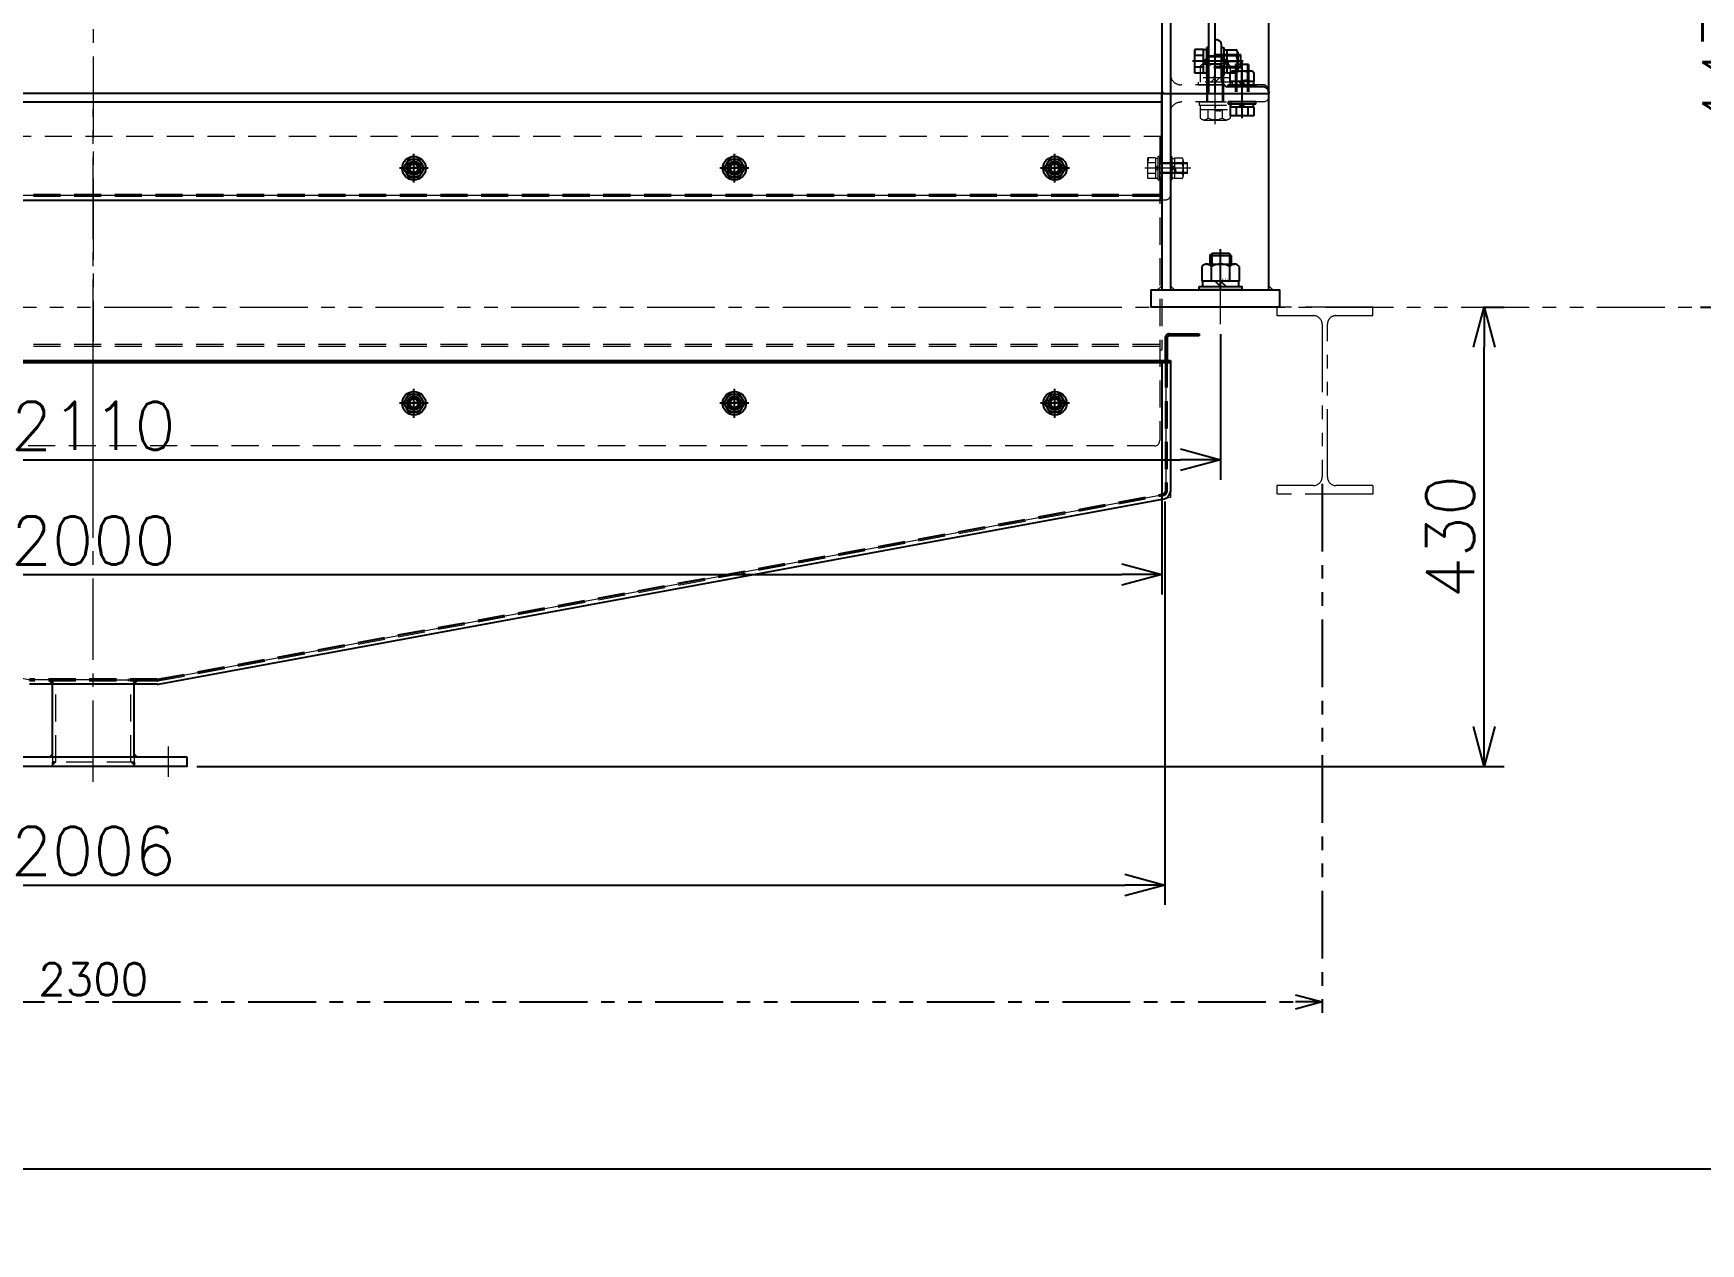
# Model space of a CAD drawing. Header units: millimetres. Extents: x -8731 to 85711, y -14522 to 31379.
# Drawn here: x 1486 to 3046, y 12551 to 13683 of the extents above; entities that cross this region are included whole.
import ezdxf
from ezdxf import colors
from ezdxf.entities.mleader import LeaderData, LeaderLine
from ezdxf.enums import TextEntityAlignment as Align
from ezdxf.math import Vec2, Vec3

# ---------------------------------------------------------------- set-up
doc = ezdxf.new("R2010")
doc.units = ezdxf.units.MM
doc.header["$LTSCALE"] = 4
doc.header["$PDMODE"] = 99
doc.header["$PDSIZE"] = 1
for name, pattern in [('CENTER2', [28.575, 19.05, -3.175, 3.175, -3.175]), ('HIDDEN', [9.525, 6.35, -3.175]), ('PHANTOM2', [31.75, 15.875, -3.175, 3.175, -3.175, 3.175, -3.175])]:
    doc.linetypes.add(name, pattern=pattern)
for name, color, linetype, lineweight in [('04_HIDDEN', 2, 'HIDDEN', 13), ('05_CENTER', 4, 'CENTER2', 13), ('06_PHANTOM', 2, 'PHANTOM2', 13), ('08_DIM', 3, 'Continuous', 13)]:
    doc.layers.add(name, color=color, linetype=linetype, lineweight=lineweight)
doc.layers.add('10_DRAFT', color=8, linetype='Continuous', lineweight=0, plot=False)
doc.styles.add('KANJI0', font='txt.shx', dxfattribs={"width": 0.9, "height": 30, "bigfont": 'bigfont'})
doc.styles.add('KSS_TXT', font='txt.shx', dxfattribs={"bigfont": 'extfont2.shx'})
doc.styles.add('KSS_TXT_L', font='txt.shx', dxfattribs={"height": 9, "bigfont": 'extfont2.shx'})
doc.styles.get("Standard").update_dxf_attribs({"font": 'txt.shx', "bigfont": 'extfont2.shx'})
doc.dimstyles.new('KSS_DIM', dxfattribs={"dimscale": 3, "dimtxt": 3, "dimasz": 2.5, "dimexe": 1.25, "dimexo": 0.625, "dimtad": 1, "dimdsep": 46, "dimtxsty": 'KSS_TXT', "dimblk": 'OPEN30', "dimcen": 0, "dimazin": 2, "dimtfac": 0.75, "dimtmove": 0, "dimatfit": 3, "dimldrblk": 'OPEN30', "dimfxl": 1, "dimtolj": 1, "dimarcsym": 0})

# ---------------------------------------------------------------- blocks, each defined once
blk = doc.blocks.new('AM_BALLOON1')
at = {"transparency": 16777216}
blk.add_circle((0, 0), 5, dxfattribs=at)
blk.add_attdef('B_NUMBER', text='', height=3, dxfattribs=at).set_placement((0, 0), align=Align.MIDDLE_CENTER)
blk = doc.blocks.new('_OPEN')
at = {"color": 0, "linetype": 'ByBlock'}
for p, q in [((-1, 0.167), (0, 0)), ((0, 0), (-1, -0.167)), ((0, 0), (-1, 0))]:
    blk.add_line(p, q, dxfattribs=at)
blk = doc.blocks.new('A$C7E805CF0_1_1_1')
at = {"color": 0}
for p, q in [((-278, -993), (-278, 993)), ((-185, -998), (-185, 998)), ((12, 998), (12, -998)), ((12, -998), (-273, -998)), ((-188, -998), (-188, -1000)), ((12, -998), (12, -1000)), ((12, -1000), (-188, -1000))]:
    blk.add_line(p, q, dxfattribs=at)
at = {"color": 3}
blk.add_line((-44.5, -998), (-44.5, 998), dxfattribs=at)
at = {"color": 0}
for centre in [(-238, -300), (-18, -300), (-238, -600), (-18, -600), (-238, -900), (-18, -900)]:
    blk.add_circle(centre, 6.5, dxfattribs=at)
blk.add_arc((-273, -993), 5, 180, 270, dxfattribs=at)
at = {"layer": '04_HIDDEN'}
blk.add_line((-183, -998), (-183, 998), dxfattribs=at)
at = {"layer": '04_HIDDEN', "color": 3}
blk.add_line((-42.5, -998), (-42.5, 998), dxfattribs=at)
at = {"layer": '05_CENTER'}
for p, q in [((-312.8, 0), (37.1, 0)), ((-238, -287.1), (-238, -312.9)), ((-18, -287.1), (-18, -312.9)), ((-250.9, -300), (-225.1, -300)), ((-30.9, -300), (-5.1, -300)), ((-238, -587.1), (-238, -612.9)), ((-18, -587.1), (-18, -612.9)), ((-250.9, -600), (-225.1, -600)), ((-30.9, -600), (-5.1, -600)), ((-238, -887.1), (-238, -912.9)), ((-18, -887.1), (-18, -912.9)), ((-250.9, -900), (-225.1, -900)), ((-30.9, -900), (-5.1, -900)), ((-18, -1006.6), (-18, -991.5))]:
    blk.add_line(p, q, dxfattribs=at)
at = {"layer": '10_DRAFT'}
blk.add_line((-43.5, -998), (-43.5, 998), dxfattribs=at)
blk = doc.blocks.new('A$C3DA434D9_1_1_1')
at = {"color": 0}
for p, q in [((-25, 1007), (-25, 1035)), ((-25, 1035), (-23, 1035)), ((-23, 1035), (-23, 1007)), ((-21, 1005), (0, 1005)), ((-21, 1003), (0, 1003)), ((0, -1008), (0, 1008)), ((0, 1008), (122.5, 1008)), ((2, -1008), (2, 1008)), ((302.9, 61), (129.4, 1002.3)), ((303, 59.7), (303, -59.7)), ((371, 38.1), (300, 38.1)), ((371, -38.2), (300, -38.2))]:
    blk.add_line(p, q, dxfattribs=at)
blk.add_lwpolyline([(371, 87.5), (380, 87.5), (380, -87.5), (371, -87.5)], close=True, dxfattribs=at)
at = {"color": 3}
for points in [[(300, 38.1), (302.5, 38.1), (302.5, 38.1), (300, 40.6)], [(371, 38.1), (368.5, 38.1), (368.5, 38.1), (371, 40.6)], [(376, 38.1), (378.5, 38.1), (378.5, 38.1), (376, 35.6)], [(300, -38.2), (302.5, -38.2), (302.5, -38.2), (300, -40.7)], [(371, -38.2), (368.5, -38.2), (368.5, -38.2), (371, -40.7)], [(376, -38.2), (378.5, -38.2), (378.5, -38.2), (376, -35.7)]]:
    blk.add_lwpolyline(points, close=True, dxfattribs=at)
at = {"color": 0}
for centre in [(40, 900), (40, 600), (40, 300)]:
    blk.add_circle(centre, 6.5, dxfattribs=at)
blk.add_arc((-21, 1007), 4, 180, 270)
for centre, radius, start, end in [((-21, 1007), 2, 180, 270), ((122.5, 1001), 7, 10.4437, 90), ((296, 59.7), 7, 0, 10.4437)]:
    blk.add_arc(centre, radius, start, end, dxfattribs=at)
at = {"layer": '04_HIDDEN'}
for p, q in [((0, 1005), (122.5, 1005)), ((0, 1003), (122.5, 1003)), ((298, 60.1), (124.5, 1001.4)), ((299.9, 60.5), (126.4, 1001.7)), ((298, 59.7), (298, -59.7)), ((300, 59.7), (300, -59.7)), ((300, 33), (298, 33)), ((376, 35.1), (300, 35.1)), ((371, 38.1), (380, 38.1)), ((376, 38.1), (376, -38.2)), ((300, -33), (298, -33)), ((376, -35.2), (300, -35.2)), ((371, -38.2), (380, -38.2))]:
    blk.add_line(p, q, dxfattribs=at)
for centre, radius, start, end in [((122.5, 1001), 4, 10.4437, 90), ((122.5, 1001), 2, 10.4437, 90), ((296, 59.7), 2, 0, 10.4437), ((296, 59.7), 4, 0, 10.4437)]:
    blk.add_arc(centre, radius, start, end, dxfattribs=at)
at = {"layer": '05_CENTER'}
for p, q in [((40, 888), (40, 912)), ((52, 900), (28, 900)), ((40, 588), (40, 612)), ((52, 600), (28, 600)), ((52, 300), (28, 300)), ((40, 288), (40, 312)), ((361.1, 70), (389.6, 70)), ((394.4, 0), (-15.6, 0))]:
    blk.add_line(p, q, dxfattribs=at)
at = {"layer": '10_DRAFT'}
for p, q in [((122.5, 1008), (128.3, 1008)), ((125, 1004), (122.5, 1004)), ((125.5, 1001.5), (125, 1004)), ((128.3, 1008), (129.4, 1002.3)), ((298, 59.9), (298, 60.1)), ((298, 59.7), (298, 59.9)), ((299, 60), (299, 60.3)), ((299, 59.7), (299, 60)), ((300, 60.1), (299.9, 60.5)), ((300, 59.7), (300, 60.1)), ((303, 60.4), (302.9, 61)), ((303, 59.7), (303, 60.4))]:
    blk.add_line(p, q, dxfattribs=at)
for points in [[(299, 0), (299, 59.7, 0.045601), (299, 60.3), (125.5, 1001.5, 0.36178), (122.5, 1004), (-21, 1004, -0.414214), (-24, 1007), (-24, 1035)], [(299, 0), (299, -59.7, -0.045601), (299, -60.3), (125.5, -1001.5, -0.36178), (122.5, -1004), (-21, -1004, 0.414214), (-24, -1007), (-24, -1035)]]:
    blk.add_lwpolyline(points, format="xyb", dxfattribs=at)
blk = doc.blocks.new('A$C39DF1911_1_1_1')
blk.add_blockref('A$C3DA434D9_1_1_1', (-100, 0))
blk = doc.blocks.new('10b_2_1')
at = {"color": 0, "linetype": 'CENTER2'}
for p, q in [((13.5, 0), (-13.5, 0)), ((0, -13.5), (0, 13.5))]:
    blk.add_line(p, q, dxfattribs=at)
at = {"color": 0}
for p, q in [((-4.9, 8.5), (-9.8, 0)), ((-9.8, 0), (-4.9, -8.5)), ((-4.9, 8.5), (4.9, 8.5)), ((9.8, 0), (4.9, 8.5)), ((4.9, -8.5), (9.8, 0)), ((-4.9, -8.5), (4.9, -8.5))]:
    blk.add_line(p, q, dxfattribs=at)
for radius in [11, 8.49, 5, 4]:
    blk.add_circle((0, 0), radius, dxfattribs=at)
at = {"layer": '10_DRAFT', "style": 'KSS_TXT'}
blk.add_text('M10', height=1.25, dxfattribs=at).set_placement((0.3, 0.1))
blk = doc.blocks.new('A$C7E374867_2_1')
at = {"color": 0}
for p, q in [((-11, 1.5), (11, 1.5)), ((-11, 1.5), (-11, 0)), ((-11, 0), (11, 0)), ((-9.8, 11), (9.8, 11)), ((-9.8, 4), (-9.8, 11)), ((9.8, 4), (-9.8, 4)), ((-9.3, 4), (-9.3, 1.5)), ((-4.9, 4), (-4.9, 11)), ((0, 1.5), (-2.5, 4)), ((0, 4), (2.5, 1.5)), ((4.9, 4), (4.9, 11)), ((9.2, 1.5), (9.2, 4)), ((9.8, 4), (9.8, 11)), ((11, 0), (11, 1.5))]:
    blk.add_line(p, q, dxfattribs=at)
at = {"color": 0, "linetype": 'HIDDEN'}
for p, q in [((-5, -26), (-5, 0)), ((-4.2, -26), (-4.2, 0)), ((4.2, -26), (4.2, 0)), ((5, -26), (5, 0)), ((-5, -26), (5, -26))]:
    blk.add_line(p, q, dxfattribs=at)
at = {"color": 0, "linetype": 'CENTER2'}
blk.add_line((0, -29), (0, 14), dxfattribs=at)
at = {"layer": '10_DRAFT', "style": 'KSS_TXT_L'}
blk.add_text('BT-M10x30L,SW,PW', height=0.3, dxfattribs=at).set_placement((5.1, 10.7))
blk = doc.blocks.new('M10Nza_1_1_1')
at = {"color": 0}
for p, q in [((-9.8, 4), (-9.8, 10.7)), ((-9.8, 4), (9.8, 4)), ((-9.2, 1.5), (-9.2, 4)), ((-7.3, 12), (7.4, 12)), ((-4.9, 4), (-4.9, 10.7)), ((0, 1.5), (-2.5, 4)), ((0, 4), (2.5, 1.5)), ((4.9, 10.7), (4.9, 4)), ((9.2, 4), (9.2, 1.5)), ((9.8, 10.7), (9.8, 4))]:
    blk.add_line(p, q, dxfattribs=at)
at = {"color": 0, "linetype": 'CENTER2'}
blk.add_line((0, 12), (0, 0), dxfattribs=at)
at = {"color": 0}
blk.add_lwpolyline([(-11, 1.5), (11, 1.5), (11, 0), (-11, 0)], close=True, dxfattribs=at)
for centre, radius, start, end in [((-7.3, 9.1), 2.94, 33.626, 146.374), ((0, 2.2), 9.8, 60, 120), ((7.4, 9.1), 2.94, 33.626, 146.374)]:
    blk.add_arc(centre, radius, start, end, dxfattribs=at)
at = {"layer": '10_DRAFT', "style": 'KSS_TXT'}
blk.add_text('M10', height=1.25, dxfattribs=at).set_placement((0.3, 4.1))
blk = doc.blocks.new('A$C39C06508_1')
for p in [(-700, 0), (-400, 0), (-100, 0), (-700, -220), (-400, -220), (-100, -220)]:
    blk.add_blockref('10b_2_1', p)
at = {"rotation": 270}
blk.add_blockref('A$C39DF1911_1_1_1', (-1000, -280), dxfattribs=at)
at = {"layer": '04_HIDDEN'}
for name, p, rotation in [('A$C7E805CF0_1_1_1', (-1000, 18), 90), ('A$C7E374867_2_1', (-2, 0), 89.99999999999999), ('M10Nza_1_1_1', (8, 0), 270)]:
    blk.add_blockref(name, p, dxfattribs=dict(at, rotation=rotation))
blk = doc.blocks.new('KK0717590588_1_1_1')
for p, q in [((-45, 175), (45, 175)), ((-45, 167), (-45, 175)), ((45, 167), (45, 175)), ((-45, 167), (-10.5, 167)), ((-2.5, 159), (-2.5, 16)), ((2.5, 16), (2.5, 159)), ((10.5, 167), (45, 167)), ((-10.5, 8), (-45, 8)), ((-45, 8), (-45, 0)), ((-45, 0), (45, 0)), ((45, 8), (10.5, 8)), ((45, 0), (45, 8))]:
    blk.add_line(p, q)
for centre, start, end in [((-10.5, 159), 0, 90), ((10.5, 159), 90, 180), ((-10.5, 16), 270, 0), ((10.5, 16), 180, 270)]:
    blk.add_arc(centre, 8, start, end)
at = {"flags": 3}
blk.add_attdef('PARAM', (0, 0), '', height=1, dxfattribs=at)
blk = doc.blocks.new('_Open30')
at = {"color": 0, "linetype": 'ByBlock', "lineweight": -2}
for p, q in [((-1, 0.268), (0, 0)), ((0, 0), (-1, -0.268)), ((0, 0), (-1, 0))]:
    blk.add_line(p, q, dxfattribs=at)
blk = doc.blocks.new('*D4351')
at = {"layer": '06_PHANTOM', "color": 0, "lineweight": -2, "transparency": 16777216}
for p, q in [((391.8, 13262), (391.8, 12764.5)), ((2691.8, 13262), (2691.8, 12764.5)), ((416.8, 12777), (2666.8, 12777))]:
    blk.add_line(p, q, dxfattribs=at)
at = {"layer": 'Defpoints', "color": 0, "transparency": 16777216}
for p in [(391.8, 13268.3), (2691.8, 13268.3), (2691.8, 12777)]:
    blk.add_point(p, dxfattribs=at)
at = {"layer": '06_PHANTOM', "color": 0, "lineweight": -2, "transparency": 16777216, "xscale": 25, "yscale": 25, "zscale": 25, "rotation": 180}
blk.add_blockref('_Open30', (391.8, 12777), dxfattribs=at)
at = {"layer": '06_PHANTOM', "color": 0, "lineweight": -2, "transparency": 16777216, "xscale": 25, "yscale": 25, "zscale": 25}
blk.add_blockref('_Open30', (2691.8, 12777), dxfattribs=at)
at = {"layer": '06_PHANTOM', "color": 0, "transparency": 16777216, "insert": (1541.8, 12798.2), "char_height": 30, "attachment_point": 5, "style": 'KSS_TXT'}
blk.add_mtext('\\A1;2300', dxfattribs=at)
blk = doc.blocks.new('*D4352')
at = {"layer": '08_DIM', "color": 0, "lineweight": -2, "transparency": 16777216}
for p, q in [((2936.2, 13874.3), (3121.1, 13874.3)), ((3102.3, 13836.8), (3102.3, 13464.8)), ((3046, 13427.3), (3121.1, 13427.3))]:
    blk.add_line(p, q, dxfattribs=at)
at = {"layer": 'Defpoints', "color": 0, "transparency": 16777216}
for p in [(2926.8, 13874.3), (3036.6, 13427.3), (3102.3, 13427.3)]:
    blk.add_point(p, dxfattribs=at)
at = {"layer": '08_DIM', "color": 0, "lineweight": -2, "transparency": 16777216, "xscale": 37.5, "yscale": 37.5, "zscale": 37.5}
for p, rotation in [((3102.3, 13874.3), 90), ((3102.3, 13427.3), 270)]:
    blk.add_blockref('_Open30', p, dxfattribs=dict(at, rotation=rotation))
at = {"layer": '08_DIM', "color": 0, "transparency": 16777216, "insert": (3070.5, 13650.8), "char_height": 45, "attachment_point": 5, "rotation": 90, "style": 'KSS_TXT'}
blk.add_mtext('\\A1;447', dxfattribs=at)
blk = doc.blocks.new('*D4355')
at = {"layer": '08_DIM', "color": 0, "lineweight": -2, "transparency": 16777216}
for p, q in [((541.8, 13377.9), (541.8, 13158.3)), ((2541.8, 13377.9), (2541.8, 13158.3)), ((579.3, 13177), (2504.3, 13177))]:
    blk.add_line(p, q, dxfattribs=at)
at = {"layer": 'Defpoints', "color": 0, "transparency": 16777216}
for p in [(541.8, 13387.3), (2541.8, 13387.3), (2541.8, 13177)]:
    blk.add_point(p, dxfattribs=at)
at = {"layer": '08_DIM', "color": 0, "lineweight": -2, "transparency": 16777216, "xscale": 37.5, "yscale": 37.5, "zscale": 37.5, "rotation": 180}
blk.add_blockref('_Open30', (541.8, 13177), dxfattribs=at)
at = {"layer": '08_DIM', "color": 0, "lineweight": -2, "transparency": 16777216, "xscale": 37.5, "yscale": 37.5, "zscale": 37.5}
blk.add_blockref('_Open30', (2541.8, 13177), dxfattribs=at)
at = {"layer": '08_DIM', "color": 0, "transparency": 16777216, "insert": (1541.8, 13208.9), "char_height": 45, "attachment_point": 5, "style": 'KSS_TXT'}
blk.add_mtext('\\A1;2000', dxfattribs=at)
blk = doc.blocks.new('*D4356')
at = {"layer": '08_DIM', "color": 0, "lineweight": -2, "transparency": 16777216}
for p, q in [((2842.7, 13427.3), (2862.3, 13427.3)), ((2843.6, 13034.8), (2843.6, 13389.8)), ((1638.7, 12997.3), (2862.3, 12997.3))]:
    blk.add_line(p, q, dxfattribs=at)
at = {"layer": 'Defpoints', "color": 0, "transparency": 16777216}
for p in [(2833.3, 13427.3), (2843.6, 13427.3), (1629.3, 12997.3)]:
    blk.add_point(p, dxfattribs=at)
at = {"layer": '08_DIM', "color": 0, "lineweight": -2, "transparency": 16777216, "xscale": 37.5, "yscale": 37.5, "zscale": 37.5}
for p, rotation in [((2843.6, 13427.3), 90), ((2843.6, 12997.3), 270)]:
    blk.add_blockref('_Open30', p, dxfattribs=dict(at, rotation=rotation))
at = {"layer": '08_DIM', "color": 0, "transparency": 16777216, "insert": (2811.7, 13212.3), "char_height": 45, "attachment_point": 5, "rotation": 90, "style": 'KSS_TXT'}
blk.add_mtext('\\A1;430', dxfattribs=at)
blk = doc.blocks.new('*D4357')
at = {"layer": '08_DIM', "color": 0, "lineweight": -2, "transparency": 16777216}
for p, q in [((538.8, 13245.4), (538.8, 12867.7)), ((2544.8, 13245.4), (2544.8, 12867.7)), ((576.3, 12886.4), (2507.3, 12886.4))]:
    blk.add_line(p, q, dxfattribs=at)
at = {"layer": 'Defpoints', "color": 0, "transparency": 16777216}
for p in [(538.8, 13254.8), (2544.8, 13254.8), (2544.8, 12886.4)]:
    blk.add_point(p, dxfattribs=at)
at = {"layer": '08_DIM', "color": 0, "lineweight": -2, "transparency": 16777216, "xscale": 37.5, "yscale": 37.5, "zscale": 37.5, "rotation": 180}
blk.add_blockref('_Open30', (538.8, 12886.4), dxfattribs=at)
at = {"layer": '08_DIM', "color": 0, "lineweight": -2, "transparency": 16777216, "xscale": 37.5, "yscale": 37.5, "zscale": 37.5}
blk.add_blockref('_Open30', (2544.8, 12886.4), dxfattribs=at)
at = {"layer": '08_DIM', "color": 0, "transparency": 16777216, "insert": (1541.8, 12918.3), "char_height": 45, "attachment_point": 5, "style": 'KSS_TXT'}
blk.add_mtext('\\A1;2006', dxfattribs=at)
blk = doc.blocks.new('M20Nz_1_1_1')
at = {"color": 0}
for p, q in [((-10, 32.3), (-8, 34.3)), ((-10, 32.3), (-10, 24.3)), ((-10, 32.3), (10, 32.3)), ((-8.2, 34.1), (-8.2, 24.3)), ((8, 34.3), (-8, 34.3)), ((10, 32.3), (8, 34.3)), ((8.2, 34.1), (8.2, 24.3)), ((10, 32.3), (10, 24.3)), ((-17.3, 8.3), (-17.3, 22)), ((-13, 24.3), (13, 24.3)), ((-8.7, 22), (-8.7, 8.3)), ((8.6, 8.3), (8.6, 22)), ((17.3, 22), (17.3, 8.3)), ((17.3, 8.3), (-17.3, 8.3)), ((-16.9, 8.3), (-16.9, 3.2)), ((-5.1, 8.3), (0, 3.2)), ((0, 8.3), (5.1, 3.2)), ((16.9, 8.3), (16.9, 3.2))]:
    blk.add_line(p, q, dxfattribs=at)
at = {"color": 0, "linetype": 'CENTER2'}
blk.add_line((0, 0), (0, 38.1), dxfattribs=at)
at = {"color": 0}
blk.add_lwpolyline([(-20, 3.2), (20, 3.2), (20, 0), (-20, 0)], close=True, dxfattribs=at)
for centre, radius, start, end in [((-13, 19.1), 5.19, 33.626, 146.374), ((0, 7), 17.3, 60, 120), ((13, 19.1), 5.19, 33.626, 146.374)]:
    blk.add_arc(centre, radius, start, end, dxfattribs=at)
at = {"layer": '10_DRAFT', "style": 'KANJI0', "width": 0.82}
blk.add_text('Ｍ２０', height=2.14, dxfattribs=at).set_placement((0.9, 8.6))
blk = doc.blocks.new('*D4358')
at = {"layer": '08_DIM', "color": 0, "lineweight": -2, "transparency": 16777216}
for p, q in [((486.8, 13401.8), (486.8, 13265.6)), ((2596.8, 13401.8), (2596.8, 13265.6)), ((524.3, 13284.4), (2559.3, 13284.4))]:
    blk.add_line(p, q, dxfattribs=at)
at = {"layer": 'Defpoints', "color": 0, "transparency": 16777216}
for p in [(486.8, 13411.2), (2596.8, 13411.2), (2596.8, 13284.4)]:
    blk.add_point(p, dxfattribs=at)
at = {"layer": '08_DIM', "color": 0, "lineweight": -2, "transparency": 16777216, "xscale": 37.5, "yscale": 37.5, "zscale": 37.5, "rotation": 180}
blk.add_blockref('_Open30', (486.8, 13284.4), dxfattribs=at)
at = {"layer": '08_DIM', "color": 0, "lineweight": -2, "transparency": 16777216, "xscale": 37.5, "yscale": 37.5, "zscale": 37.5}
blk.add_blockref('_Open30', (2596.8, 13284.4), dxfattribs=at)
at = {"layer": '08_DIM', "color": 0, "transparency": 16777216, "insert": (1541.8, 13316.2), "char_height": 45, "attachment_point": 5, "style": 'KSS_TXT'}
blk.add_mtext('\\A1;2110', dxfattribs=at)
blk = doc.blocks.new('A$C448B04A9_1_1_1')
at = {"color": 0}
for p, q in [((3, 100), (0, 100)), ((0, 0), (0, 100)), ((8, 18), (8, 95)), ((0, 0), (100, 0)), ((95, 8), (18, 8)), ((100, 3), (100, 0))]:
    blk.add_line(p, q, dxfattribs=at)
for centre, radius, start, end in [((3, 95), 5, 0, 90), ((18, 18), 10, 180, 270), ((95, 3), 5, 0, 90)]:
    blk.add_arc(centre, radius, start, end, dxfattribs=at)
blk = doc.blocks.new('A$C42EA7A30_1_1_1')
at = {"color": 0}
for p, q in [((1008, 1230), (1008, 16)), ((-1000, 192), (1000, 192))]:
    blk.add_line(p, q, dxfattribs=at)
for points in [[(1090, 1230), (1000, 1230), (1000, 16), (1100, 16), (1100, 1220)], [(-1000, 100), (1000, 100), (1000, 200), (-1000, 200)], [(1110, 0), (990, 0), (990, 16), (1110, 16)]]:
    blk.add_lwpolyline(points, close=True, dxfattribs=at)
for centre in [(300, 130), (600, 130), (900, 130)]:
    blk.add_circle(centre, 6.5, dxfattribs=at)
at = {"layer": '05_CENTER'}
for p, q in [((0, 1263.3), (0, -32.6)), ((1050, 177.2), (1050, 214)), ((1075, 177.2), (1075, 214)), ((300, 117.1), (300, 142.9)), ((600, 117.1), (600, 142.9)), ((900, 117.1), (900, 142.9)), ((287.1, 130), (312.9, 130)), ((587.1, 130), (612.9, 130)), ((887.1, 130), (912.9, 130)), ((1017, 130), (991.3, 130)), ((1055, -16.1), (1055, 31.6))]:
    blk.add_line(p, q, dxfattribs=at)
at = {"layer": '08_DIM'}
for points in [[(1000, 16), (996, 16), (1000, 20), (1000, 20)], [(1008, 16), (1012, 16), (1008, 20), (1008, 20)], [(1100, 16), (1104, 16), (1100, 20), (1100, 20)]]:
    blk.add_lwpolyline(points, close=True, dxfattribs=at)
at = {"layer": '04_HIDDEN', "xscale": -1, "rotation": 180}
blk.add_blockref('A$C448B04A9_1_1_1', (1000, 200), dxfattribs=at)
blk = doc.blocks.new('A$C46B767A8_1_1_1')
at = {"color": 0}
for p, q in [((-10.4, 17), (10.4, 17)), ((-15, 0), (-15, 3)), ((-15, 3), (15, 3)), ((-15, 0), (15, 0)), ((-14, 3), (-14, 7)), ((-14, 7), (14, 7)), ((-13.9, 15.1), (-13.9, 7)), ((-8, 0), (-8, -41.9)), ((-6.9, 7), (-6.9, 15.1)), ((-6.9, 0), (-6.9, -43)), ((0.7, 3), (-0.7, 7)), ((6.9, 15.1), (6.9, 7)), ((6.9, 0), (6.9, -43)), ((8, 0), (8, -41.9)), ((13.9, 7), (13.9, 15.1)), ((14, 7), (14, 3)), ((15, 3), (15, 0)), ((8, -41.9), (-8, -41.9)), ((-8, -41.9), (-6.9, -43)), ((6.9, -43), (-6.9, -43)), ((8, -41.9), (6.9, -43))]:
    blk.add_line(p, q, dxfattribs=at)
at = {"color": 0, "linetype": 'CENTER2'}
blk.add_line((0, 20.9), (0, -46), dxfattribs=at)
at = {"color": 0}
for centre, radius, start, end in [((-10.4, 12.8), 4.16, 33.626, 146.374), ((0, 3.1), 13.8, 60, 120), ((10.4, 12.8), 4.16, 33.626, 146.374)]:
    blk.add_arc(centre, radius, start, end, dxfattribs=at)
at = {"layer": '10_DRAFT', "style": 'KANJI0', "width": 0.82}
blk.add_text('M16x50', height=1, dxfattribs=at).set_placement((0.4, 7.5))
blk = doc.blocks.new('M16Nza_1_1_1')
at = {"color": 0}
for p, q in [((-13.9, 17.7), (-13.9, 6.6)), ((-10.4, 19.6), (10.4, 19.6)), ((-6.9, 6.6), (-6.9, 17.7)), ((6.9, 17.7), (6.9, 6.6)), ((13.9, 6.6), (13.9, 17.7)), ((-14, 2.6), (-14, 6.6)), ((-14, 6.6), (14, 6.6)), ((-4, 6.6), (0, 2.6)), ((0, 6.6), (4, 2.6)), ((14, 6.6), (14, 2.6))]:
    blk.add_line(p, q, dxfattribs=at)
at = {"color": 0, "linetype": 'CENTER2'}
blk.add_line((0, 0), (0, 19.6), dxfattribs=at)
at = {"color": 0}
blk.add_lwpolyline([(-16, 2.6), (16, 2.6), (16, 0), (-16, 0)], close=True, dxfattribs=at)
for centre, radius, start, end in [((-10.4, 15.4), 4.16, 33.626, 146.374), ((0, 5.7), 13.8, 60, 120), ((10.4, 15.4), 4.16, 33.626, 146.374)]:
    blk.add_arc(centre, radius, start, end, dxfattribs=at)
at = {"layer": '10_DRAFT', "style": 'KANJI0', "width": 0.82}
blk.add_text('Ｍ１６', height=1.71, dxfattribs=at).set_placement((0.4, 6.8))
blk = doc.blocks.new('A$C608A31E5_1_1_1')
at = {"color": 0}
blk.add_lwpolyline([(-50, 420), (50, 420), (50, 150), (-50, 150)], close=True, dxfattribs=at)
blk.add_circle((0, 370), 9.5, dxfattribs=at)
at = {"layer": '04_HIDDEN'}
for p, q in [((42, 380), (50, 380)), ((42, 325), (42, 244.4))]:
    blk.add_line(p, q, dxfattribs=at)
at = {"layer": '05_CENTER'}
for p, q in [((10, 429.1), (10, 402.8)), ((0, 355.2), (0, 384.8)), ((-14.8, 370), (14.8, 370)), ((31.4, 360), (61, 360)), ((0, 139), (0, 168.6))]:
    blk.add_line(p, q, dxfattribs=at)
at = {"layer": '04_HIDDEN', "rotation": 180}
blk.add_blockref('A$C448B04A9_1_1_1', (50, 420), dxfattribs=at)
at = {"layer": '04_HIDDEN', "xscale": -1}
blk.add_blockref('A$C448B04A9_1_1_1', (50, 150), dxfattribs=at)
blk = doc.blocks.new('A$C56A90DFC_1_1')
blk.add_blockref('A$C608A31E5_1_1_1', (-2100, -150))
at = {"layer": '04_HIDDEN', "rotation": 180}
blk.add_blockref('A$C46B767A8_1_1_1', (-2100, -8), dxfattribs=at)
at = {"layer": '04_HIDDEN'}
blk.add_blockref('M16Nza_1_1_1', (-2100, 8), dxfattribs=at)
blk = doc.blocks.new('A$C1819430B_1_1')
at = {"color": 0}
for p, q in [((-13, 2), (13, 2)), ((-13, 2), (-13, 0)), ((-13, 0), (13, 0)), ((-11, 13), (11, 13)), ((-11, 5), (-11, 13)), ((-11, 5), (11, 5)), ((-10.8, 5), (-10.8, 2)), ((-5.5, 5), (-5.5, 13)), ((0, 2), (-3, 5)), ((0, 5), (3, 2)), ((5.5, 5), (5.5, 13)), ((10.8, 2), (10.8, 5)), ((11, 5), (11, 13)), ((13, 0), (13, 2))]:
    blk.add_line(p, q, dxfattribs=at)
at = {"color": 0, "linetype": 'HIDDEN'}
for p, q in [((-6, -30), (-6, 0)), ((-5.1, -30), (-5.1, 0)), ((5.1, -30), (5.1, 0)), ((6, -30), (6, 0)), ((-6, -30), (6, -30))]:
    blk.add_line(p, q, dxfattribs=at)
at = {"color": 0, "linetype": 'CENTER2'}
blk.add_line((0, -32.1), (0, 15.3), dxfattribs=at)
at = {"layer": '10_DRAFT', "style": 'KSS_TXT_L'}
blk.add_text('BT-M12x35L,SW,PW', height=0.3, dxfattribs=at).set_placement((6.1, 12.7))
blk = doc.blocks.new('A$C365C4D5C_1_1')
at = {"color": 0}
blk.add_line((-6, -30), (-6, 610), dxfattribs=at)
blk.add_lwpolyline([(-48, -30), (0, -30), (0, 610), (-48, 610), (-50, 608), (-50, -28)], close=True, dxfattribs=at)
blk.add_circle((-25, 190), 7, dxfattribs=at)
at = {"layer": '04_HIDDEN'}
for p, q in [((-6, 530), (0, 530)), ((-6, 529), (0, 529)), ((-6, 521), (0, 521)), ((-6, 520), (0, 520)), ((-6, 260), (0, 260)), ((-6, 259), (0, 259)), ((-6, 251), (0, 251)), ((-6, 250), (0, 250)), ((-6, 130), (0, 130)), ((-6, 129), (0, 129)), ((-6, 121), (0, 121)), ((-6, 120), (0, 120)), ((-6, 80), (0, 80)), ((-6, 79), (0, 79)), ((-6, 71), (0, 71)), ((-6, 70), (0, 70))]:
    blk.add_line(p, q, dxfattribs=at)
at = {"layer": '05_CENTER'}
for p, q in [((8.1, 590), (-14.2, 590)), ((-10.1, 525), (4.1, 525)), ((-10.1, 255), (4.1, 255)), ((-13.8, 190), (-36.2, 190)), ((-25, 178.8), (-25, 201.2)), ((-10.1, 125), (4.1, 125)), ((-10.1, 75), (4.1, 75)), ((8.1, 0), (-14.2, 0))]:
    blk.add_line(p, q, dxfattribs=at)
blk = doc.blocks.new('A$C13E861D8_1_1')
at = {"color": 0}
for p, q in [((1.5, 50), (0, 50)), ((0, 0), (0, 50)), ((6, 12.5), (6, 45.5)), ((0, 0), (50, 0)), ((45.5, 6), (12.5, 6)), ((50, 1.5), (50, 0))]:
    blk.add_line(p, q, dxfattribs=at)
for centre, radius, start, end in [((1.5, 45.5), 4.5, 0, 90), ((12.5, 12.5), 6.5, 180, 270), ((45.5, 1.5), 4.5, 0, 90)]:
    blk.add_arc(centre, radius, start, end, dxfattribs=at)
blk = doc.blocks.new('A$C5EBE3137_1_1')
at = {"layer": '05_CENTER'}
for p, q in [((-5.5, 30), (11.6, 30)), ((25, 11.5), (25, -5.6))]:
    blk.add_line(p, q, dxfattribs=at)
blk.add_blockref('A$C13E861D8_1_1', (0, 0))
blk = doc.blocks.new('M12Nza_1_1_1')
at = {"color": 0}
for p, q in [((-10.9, 5), (-10.9, 13.5)), ((11, 5), (-10.9, 5)), ((-10.7, 2), (-10.7, 5)), ((-8.2, 15), (8.2, 15)), ((-5.5, 5), (-5.5, 13.5)), ((0, 2), (-3, 5)), ((0, 5), (3, 2)), ((5.5, 5), (5.5, 13.5)), ((10.7, 5), (10.7, 2)), ((11, 13.5), (11, 5))]:
    blk.add_line(p, q, dxfattribs=at)
at = {"color": 0, "linetype": 'CENTER2'}
blk.add_line((0, 0), (0, 15), dxfattribs=at)
at = {"color": 0}
blk.add_lwpolyline([(-13, 2), (13, 2), (13, 0), (-13, 0)], close=True, dxfattribs=at)
for centre, radius, start, end in [((-8.2, 11.7), 3.29, 33.626, 146.374), ((0, 4), 10.9, 60, 120), ((8.2, 11.7), 3.29, 33.626, 146.374)]:
    blk.add_arc(centre, radius, start, end, dxfattribs=at)
at = {"layer": '10_DRAFT', "style": 'KSS_TXT'}
blk.add_text('M12', height=1.5, dxfattribs=at).set_placement((0.3, 5.1))
blk = doc.blocks.new('A$C15646C67_1_1_1')
at = {"color": 0}
for p, q in [((-13, 2), (13, 2)), ((-13, 2), (-13, 0)), ((-13, 0), (13, 0)), ((-11, 13), (11, 13)), ((-11, 5), (-11, 13)), ((-11, 5), (11, 5)), ((-10.8, 5), (-10.8, 2)), ((-5.5, 5), (-5.5, 13)), ((0, 2), (-3, 5)), ((0, 5), (3, 2)), ((5.5, 5), (5.5, 13)), ((10.8, 2), (10.8, 5)), ((11, 5), (11, 13)), ((13, 0), (13, 2))]:
    blk.add_line(p, q, dxfattribs=at)
at = {"color": 0, "linetype": 'HIDDEN'}
for p, q in [((-6, -35), (-6, 0)), ((-5.1, -35), (-5.1, 0)), ((5.1, -35), (5.1, 0)), ((6, -35), (6, 0)), ((-6, -35), (6, -35))]:
    blk.add_line(p, q, dxfattribs=at)
at = {"color": 0, "linetype": 'CENTER2'}
blk.add_line((0, -37.1), (0, 15.1), dxfattribs=at)
at = {"layer": '10_DRAFT', "style": 'KSS_TXT_L'}
blk.add_text('BT-M12x40L,SW,PW', height=0.3, dxfattribs=at).set_placement((6.3, 12.7))
blk = doc.blocks.new('A$C43C202D3_1_1')
for name, p in [('A$C365C4D5C_1_1', (-25, 30)), ('A$C5EBE3137_1_1', (-25, 0)), ('M12Nza_1_1_1', (0, 6))]:
    blk.add_blockref(name, p)
for name, p, rotation in [('A$C1819430B_1_1', (-31, 30), 90), ('M12Nza_1_1_1', (-19, 30), 270), ('A$C15646C67_1_1_1', (0, -8), 180)]:
    blk.add_blockref(name, p, dxfattribs=dict(rotation=rotation))

msp = doc.modelspace()

# ---------------------------------------------------------------- linework, layer by layer
at = {"layer": '06_PHANTOM'}
msp.add_line((-98.96573, 13427.26365), (13230.1934, 13427.26365), dxfattribs=at)
at = {"layer": 'Defpoints'}
msp.add_lwpolyline([(-197.72115, 15217.34523), (3491.91368, 15217.34523), (3491.91368, 12620.43752), (-197.72115, 12620.43752)], close=True, dxfattribs=at)

# ---------------------------------------------------------------- block references
for name, p in [('A$C42EA7A30_1_1_1', (1541.84416, 13427.26365)), ('A$C43C202D3_1_1', (2616.84415, 13627.26365)), ('A$C39C06508_1', (2541.84416, 13557.26365)), ('M20Nz_1_1_1', (2596.84416, 13443.26365))]:
    msp.add_blockref(name, p)
at = {"xscale": -1}
msp.add_blockref('A$C56A90DFC_1_1', (491.84416, 13627.26365), dxfattribs=at)
at = {"layer": '06_PHANTOM', "rotation": 180}
msp.add_blockref('KK0717590588_1_1_1', (2694.34416, 13427.26365), dxfattribs=at)

# ---------------------------------------------------------------- dimensions: what is measured, and where the dimension line sits
at = {"layer": '06_PHANTOM'}
dim = msp.add_linear_dim(base=(2691.84416, 12776.96989), p1=(391.84416, 13268.26365), p2=(2691.84416, 13268.26365), dimstyle='KSS_DIM', override={"dimscale": 10}, dxfattribs=at)
dim.commit()
dim.dimension.update_dxf_attribs({"geometry": '*D4351', "text_midpoint": (1541.84416, 12798.21989)})
at = {"layer": '08_DIM'}
for base, p1, p2, picture, middle in [((3102.34907, 13427.26365), (2926.84415, 13874.26365), (3036.64217, 13427.26365), '*D4352', (3070.47407, 13650.76365)), ((2843.59694, 13427.26365), (1629.34416, 12997.26365), (2833.28999, 13427.26365), '*D4356', (2811.72194, 13212.26365))]:
    dim = msp.add_linear_dim(base=base, p1=p1, p2=p2, angle=90, dimstyle='KSS_DIM', override={"dimscale": 15}, dxfattribs=at)
    dim.commit()
    dim.dimension.update_dxf_attribs({"geometry": picture, "text_midpoint": middle})
dim = msp.add_linear_dim(base=(2596.84416, 13284.35173), p1=(486.84416, 13411.20794), p2=(2596.84416, 13411.20794), dimstyle='KSS_DIM', override={"dimscale": 15}, dxfattribs=at)
dim.commit()
dim.dimension.update_dxf_attribs({"geometry": '*D4358', "text_midpoint": (1541.84416, 13316.22673)})
at = {"layer": '08_DIM', "color": 1}
for base, p1, p2, picture, middle in [((2541.84416, 13177.00328), (541.84416, 13387.26365), (2541.84416, 13387.26365), '*D4355', (1541.84416, 13208.87828)), ((2544.84416, 12886.43796), (538.84416, 13254.76122), (2544.84416, 13254.76122), '*D4357', (1541.84416, 12918.31296))]:
    dim = msp.add_linear_dim(base=base, p1=p1, p2=p2, dimstyle='KSS_DIM', override={"dimscale": 15}, dxfattribs=at)
    dim.commit()
    dim.dimension.update_dxf_attribs({"geometry": picture, "text_midpoint": middle})

# ---------------------------------------------------------------- leaders
at = {"layer": '08_DIM'}
ml = msp.add_multileader_block('Standard', dxfattribs=at)
ml.set_content('AM_BALLOON1', color=256, scale=15)
ml.set_attribute('B_NUMBER', 'AU', width=0)
ml.set_leader_properties(color=256, linetype='ByLayer', lineweight=-1)
ml.set_arrow_properties(name='OPEN')
ml.build(insert=Vec2(0, 0))
ml.multileader.update_dxf_attribs({"leader_type": 0, "has_dogleg": 0, "text_right_attachment_type": 6, "dogleg_length": 0, "arrow_head_size": 30, "scale": 15, "block_connection_type": 1})
ctx = ml.context
ctx.base_point, ctx.scale, ctx.char_height, ctx.arrow_head_size, ctx.landing_gap_size, ctx.plane_origin = Vec3(5844.83769, 21132.80583), 15, 60, 30, 30, Vec3(5844.83769, 21132.80583)
ctx.right_attachment, ctx.attachment_type = 6, 1
notes = []
notes.append((ctx, [(0, (0, 0, 0), (0, 0), (1, 0), 1, [])]))
ctx.block.insert = Vec3(5844.83769, 21132.80583)
ml = msp.add_multileader_block('Standard', dxfattribs=at)
ml.set_content('AM_BALLOON1', color=256, scale=15)
ml.set_attribute('B_NUMBER', 'AF', width=0)
ml.set_leader_properties(color=256, linetype='ByLayer', lineweight=-1)
ml.set_arrow_properties(name='OPEN')
ml.build(insert=Vec2(0, 0))
ml.multileader.update_dxf_attribs({"leader_type": 0, "has_dogleg": 0, "text_right_attachment_type": 6, "dogleg_length": 0, "arrow_head_size": 30, "scale": 15, "block_connection_type": 1})
ctx = ml.context
ctx.base_point, ctx.scale, ctx.char_height, ctx.arrow_head_size, ctx.landing_gap_size, ctx.plane_origin = Vec3(8262.14661, 16915.24927), 15, 60, 30, 30, Vec3(8262.14661, 16915.24927)
ctx.right_attachment, ctx.attachment_type = 6, 1
notes.append((ctx, [(0, (0, 0, 0), (0, 0), (1, 0), 1, [])]))
ctx.block.insert = Vec3(8262.14661, 16915.24927)
ml = msp.add_multileader_block('Standard', dxfattribs=at)
ml.set_content('AM_BALLOON1', color=256, scale=15)
ml.set_attribute('B_NUMBER', 'X', width=0)
ml.set_leader_properties(color=256, linetype='ByLayer', lineweight=-1)
ml.set_arrow_properties(name='OPEN')
ml.build(insert=Vec2(0, 0))
ml.multileader.update_dxf_attribs({"leader_type": 0, "has_dogleg": 0, "text_right_attachment_type": 6, "dogleg_length": 0, "arrow_head_size": 30, "scale": 15, "block_connection_type": 1})
ctx = ml.context
ctx.base_point, ctx.scale, ctx.char_height, ctx.arrow_head_size, ctx.landing_gap_size, ctx.plane_origin = Vec3(1602.58602, 16814.40542), 15, 60, 30, 30, Vec3(1602.58602, 16814.40542)
ctx.right_attachment, ctx.attachment_type = 6, 1
notes.append((ctx, [(0, (0, 0, 0), (0, 0), (1, 0), 1, [])]))
ctx.block.insert = Vec3(1602.58602, 16814.40542)
ml = msp.add_multileader_block('Standard', dxfattribs=at)
ml.set_content('AM_BALLOON1', color=256, scale=15)
ml.set_attribute('B_NUMBER', 'AO', width=0)
ml.set_leader_properties(color=256, linetype='ByLayer', lineweight=-1)
ml.set_arrow_properties(name='OPEN')
ml.build(insert=Vec2(0, 0))
ml.multileader.update_dxf_attribs({"leader_type": 0, "has_dogleg": 0, "text_right_attachment_type": 6, "dogleg_length": 0, "arrow_head_size": 30, "scale": 15, "block_connection_type": 1})
ctx = ml.context
ctx.base_point, ctx.scale, ctx.char_height, ctx.arrow_head_size, ctx.landing_gap_size, ctx.plane_origin = Vec3(11532.59715, 15665.61266), 15, 60, 30, 30, Vec3(11532.59715, 15665.61266)
ctx.right_attachment, ctx.attachment_type = 6, 1
notes.append((ctx, [(0, (0, 0, 0), (0, 0), (1, 0), 1, [])]))
ctx.block.insert = Vec3(11532.59715, 15665.61266)
ml = msp.add_multileader_block('Standard', dxfattribs=at)
ml.set_content('AM_BALLOON1', color=256, scale=15)
ml.set_attribute('B_NUMBER', 'D', width=0)
ml.set_leader_properties(color=256, linetype='ByLayer', lineweight=-1)
ml.set_arrow_properties(name='OPEN')
ml.build(insert=Vec2(0, 0))
ml.multileader.update_dxf_attribs({"leader_type": 0, "has_dogleg": 0, "text_right_attachment_type": 6, "dogleg_length": 0, "arrow_head_size": 30, "scale": 15, "block_connection_type": 1})
ctx = ml.context
ctx.base_point, ctx.scale, ctx.char_height, ctx.arrow_head_size, ctx.landing_gap_size, ctx.plane_origin = Vec3(9708.75838, 15394.05003), 15, 60, 30, 30, Vec3(9708.75838, 15394.05003)
ctx.right_attachment, ctx.attachment_type = 6, 1
notes.append((ctx, [(0, (0, 0, 0), (0, 0), (1, 0), 1, [])]))
ctx.block.insert = Vec3(9708.75838, 15394.05003)
ml = msp.add_multileader_block('Standard', dxfattribs=at)
ml.set_content('AM_BALLOON1', color=256, scale=15)
ml.set_attribute('B_NUMBER', 'E', width=0)
ml.set_leader_properties(color=256, linetype='ByLayer', lineweight=-1)
ml.set_arrow_properties(name='OPEN')
ml.build(insert=Vec2(0, 0))
ml.multileader.update_dxf_attribs({"leader_type": 0, "has_dogleg": 0, "text_right_attachment_type": 6, "dogleg_length": 0, "arrow_head_size": 30, "scale": 15, "block_connection_type": 1})
ctx = ml.context
ctx.base_point, ctx.scale, ctx.char_height, ctx.arrow_head_size, ctx.landing_gap_size, ctx.plane_origin = Vec3(4125.87913, 15299.50665), 15, 60, 30, 30, Vec3(4141.62998, 15072.38033)
ctx.right_attachment, ctx.attachment_type = 6, 1
notes.append((ctx, [(0, (0, 0, 0), (0, 0), (1, 0), 1, [])]))
ctx.block.insert = Vec3(4125.87913, 15299.50665)
ml = msp.add_multileader_block('Standard', dxfattribs=at)
ml.set_content('AM_BALLOON1', color=256, scale=15)
ml.set_attribute('B_NUMBER', 'A', width=0)
ml.set_leader_properties(color=256, linetype='ByLayer', lineweight=-1)
ml.set_arrow_properties(name='OPEN')
ml.build(insert=Vec2(0, 0))
ml.multileader.update_dxf_attribs({"leader_type": 0, "has_dogleg": 0, "text_right_attachment_type": 6, "dogleg_length": 0, "arrow_head_size": 30, "scale": 15, "block_connection_type": 1})
ctx = ml.context
ctx.base_point, ctx.scale, ctx.char_height, ctx.arrow_head_size, ctx.landing_gap_size, ctx.plane_origin = Vec3(13148.43876, 15210.37146), 15, 60, 30, 30, Vec3(13148.43876, 15210.37146)
ctx.right_attachment, ctx.attachment_type = 6, 1
notes.append((ctx, [(0, (0, 0, 0), (0, 0), (1, 0), 1, [])]))
ctx.block.insert = Vec3(13148.43876, 15210.37146)
ml = msp.add_multileader_block('Standard', dxfattribs=at)
ml.set_content('AM_BALLOON1', color=256, scale=15)
ml.set_attribute('B_NUMBER', 'B', width=0)
ml.set_leader_properties(color=256, linetype='ByLayer', lineweight=-1)
ml.set_arrow_properties(name='OPEN')
ml.build(insert=Vec2(0, 0))
ml.multileader.update_dxf_attribs({"leader_type": 0, "has_dogleg": 0, "text_right_attachment_type": 6, "dogleg_length": 0, "arrow_head_size": 30, "scale": 15, "block_connection_type": 1})
ctx = ml.context
ctx.base_point, ctx.scale, ctx.char_height, ctx.arrow_head_size, ctx.landing_gap_size, ctx.plane_origin = Vec3(13018.80587, 15068.9297), 15, 60, 30, 30, Vec3(13018.80587, 15068.9297)
ctx.right_attachment, ctx.attachment_type = 6, 1
notes.append((ctx, [(0, (0, 0, 0), (0, 0), (1, 0), 1, [])]))
ctx.block.insert = Vec3(13018.80587, 15068.9297)
ml = msp.add_multileader_block('Standard', dxfattribs=at)
ml.set_content('AM_BALLOON1', color=256, scale=15)
ml.set_attribute('B_NUMBER', 'AS', width=0)
ml.set_leader_properties(color=256, linetype='ByLayer', lineweight=-1)
ml.set_arrow_properties(name='OPEN')
ml.build(insert=Vec2(0, 0))
ml.multileader.update_dxf_attribs({"leader_type": 0, "has_dogleg": 0, "text_right_attachment_type": 6, "dogleg_length": 0, "arrow_head_size": 30, "scale": 15, "block_connection_type": 1})
ctx = ml.context
ctx.base_point, ctx.scale, ctx.char_height, ctx.arrow_head_size, ctx.landing_gap_size, ctx.plane_origin = Vec3(4130.22531, 15020.06589), 15, 60, 30, 30, Vec3(4145.97616, 14792.93957)
ctx.right_attachment, ctx.attachment_type = 6, 1
notes.append((ctx, [(0, (0, 0, 0), (0, 0), (1, 0), 1, [])]))
ctx.block.insert = Vec3(4130.22531, 15020.06589)
ml = msp.add_multileader_block('Standard', dxfattribs=at)
ml.set_content('AM_BALLOON1', color=256, scale=15)
ml.set_attribute('B_NUMBER', 'H', width=0)
ml.set_leader_properties(color=256, linetype='ByLayer', lineweight=-1)
ml.set_arrow_properties(name='OPEN')
ml.build(insert=Vec2(0, 0))
ml.multileader.update_dxf_attribs({"leader_type": 0, "has_dogleg": 0, "text_right_attachment_type": 6, "dogleg_length": 0, "arrow_head_size": 30, "scale": 15, "block_connection_type": 1})
ctx = ml.context
ctx.base_point, ctx.scale, ctx.char_height, ctx.arrow_head_size, ctx.landing_gap_size, ctx.plane_origin = Vec3(2778.41829, 14994.13826), 15, 60, 30, 30, Vec3(2778.41829, 14994.13826)
ctx.right_attachment, ctx.attachment_type = 6, 1
notes.append((ctx, [(0, (0, 0, 0), (0, 0), (1, 0), 1, [])]))
ctx.block.insert = Vec3(2778.41829, 14994.13826)
ml = msp.add_multileader_block('Standard', dxfattribs=at)
ml.set_content('AM_BALLOON1', color=256, scale=15)
ml.set_attribute('B_NUMBER', 'G', width=0)
ml.set_leader_properties(color=256, linetype='ByLayer', lineweight=-1)
ml.set_arrow_properties(name='OPEN')
ml.build(insert=Vec2(0, 0))
ml.multileader.update_dxf_attribs({"leader_type": 0, "has_dogleg": 0, "text_right_attachment_type": 6, "dogleg_length": 0, "arrow_head_size": 30, "scale": 15, "block_connection_type": 1})
ctx = ml.context
ctx.base_point, ctx.scale, ctx.char_height, ctx.arrow_head_size, ctx.landing_gap_size, ctx.plane_origin = Vec3(2628.68865, 14994.13826), 15, 60, 30, 30, Vec3(2628.68865, 14994.13826)
ctx.right_attachment, ctx.attachment_type = 6, 1
notes.append((ctx, [(0, (0, 0, 0), (0, 0), (1, 0), 1, [])]))
ctx.block.insert = Vec3(2628.68865, 14994.13826)
ml = msp.add_multileader_block('Standard', dxfattribs=at)
ml.set_content('AM_BALLOON1', color=256, scale=15)
ml.set_attribute('B_NUMBER', 'C', width=0)
ml.set_leader_properties(color=256, linetype='ByLayer', lineweight=-1)
ml.set_arrow_properties(name='OPEN')
ml.build(insert=Vec2(0, 0))
ml.multileader.update_dxf_attribs({"leader_type": 0, "has_dogleg": 0, "text_right_attachment_type": 6, "dogleg_length": 0, "arrow_head_size": 30, "scale": 15, "block_connection_type": 1})
ctx = ml.context
ctx.base_point, ctx.scale, ctx.char_height, ctx.arrow_head_size, ctx.landing_gap_size, ctx.plane_origin = Vec3(13161.52102, 14919.16787), 15, 60, 30, 30, Vec3(13161.52102, 14919.16787)
ctx.right_attachment, ctx.attachment_type = 6, 1
notes.append((ctx, [(0, (0, 0, 0), (0, 0), (1, 0), 1, [])]))
ctx.block.insert = Vec3(13161.52102, 14919.16787)
ml = msp.add_multileader_block('Standard', dxfattribs=at)
ml.set_content('AM_BALLOON1', color=256, scale=15)
ml.set_attribute('B_NUMBER', 'F', width=0)
ml.set_leader_properties(color=256, linetype='ByLayer', lineweight=-1)
ml.set_arrow_properties(name='OPEN')
ml.build(insert=Vec2(0, 0))
ml.multileader.update_dxf_attribs({"leader_type": 0, "has_dogleg": 0, "text_right_attachment_type": 6, "dogleg_length": 0, "arrow_head_size": 30, "scale": 15, "block_connection_type": 1})
ctx = ml.context
ctx.base_point, ctx.scale, ctx.char_height, ctx.arrow_head_size, ctx.landing_gap_size, ctx.plane_origin = Vec3(4366.2672, 13121.43144), 15, 60, 30, 30, Vec3(4366.2672, 13121.43144)
ctx.right_attachment, ctx.attachment_type = 6, 1
notes.append((ctx, [(0, (0, 0, 0), (0, 0), (1, 0), 1, [])]))
ctx.block.insert = Vec3(4366.2672, 13121.43144)
for ctx, leaders in notes:
    for number, flags, end, landing, length, lines in leaders:
        leader = LeaderData()
        leader.index, (leader.has_last_leader_line, leader.has_dogleg_vector, leader.attachment_direction) = number, flags
        leader.last_leader_point, leader.dogleg_vector, leader.dogleg_length = Vec3(end), Vec3(landing), length
        for number, points, colour, breaks in lines:
            line = LeaderLine()
            line.index, line.vertices, line.color, line.breaks = number, Vec3.list(points), colors.encode_raw_color(colour), breaks
            leader.lines.append(line)
        ctx.leaders.append(leader)

doc.saveas('drawing.dxf')
